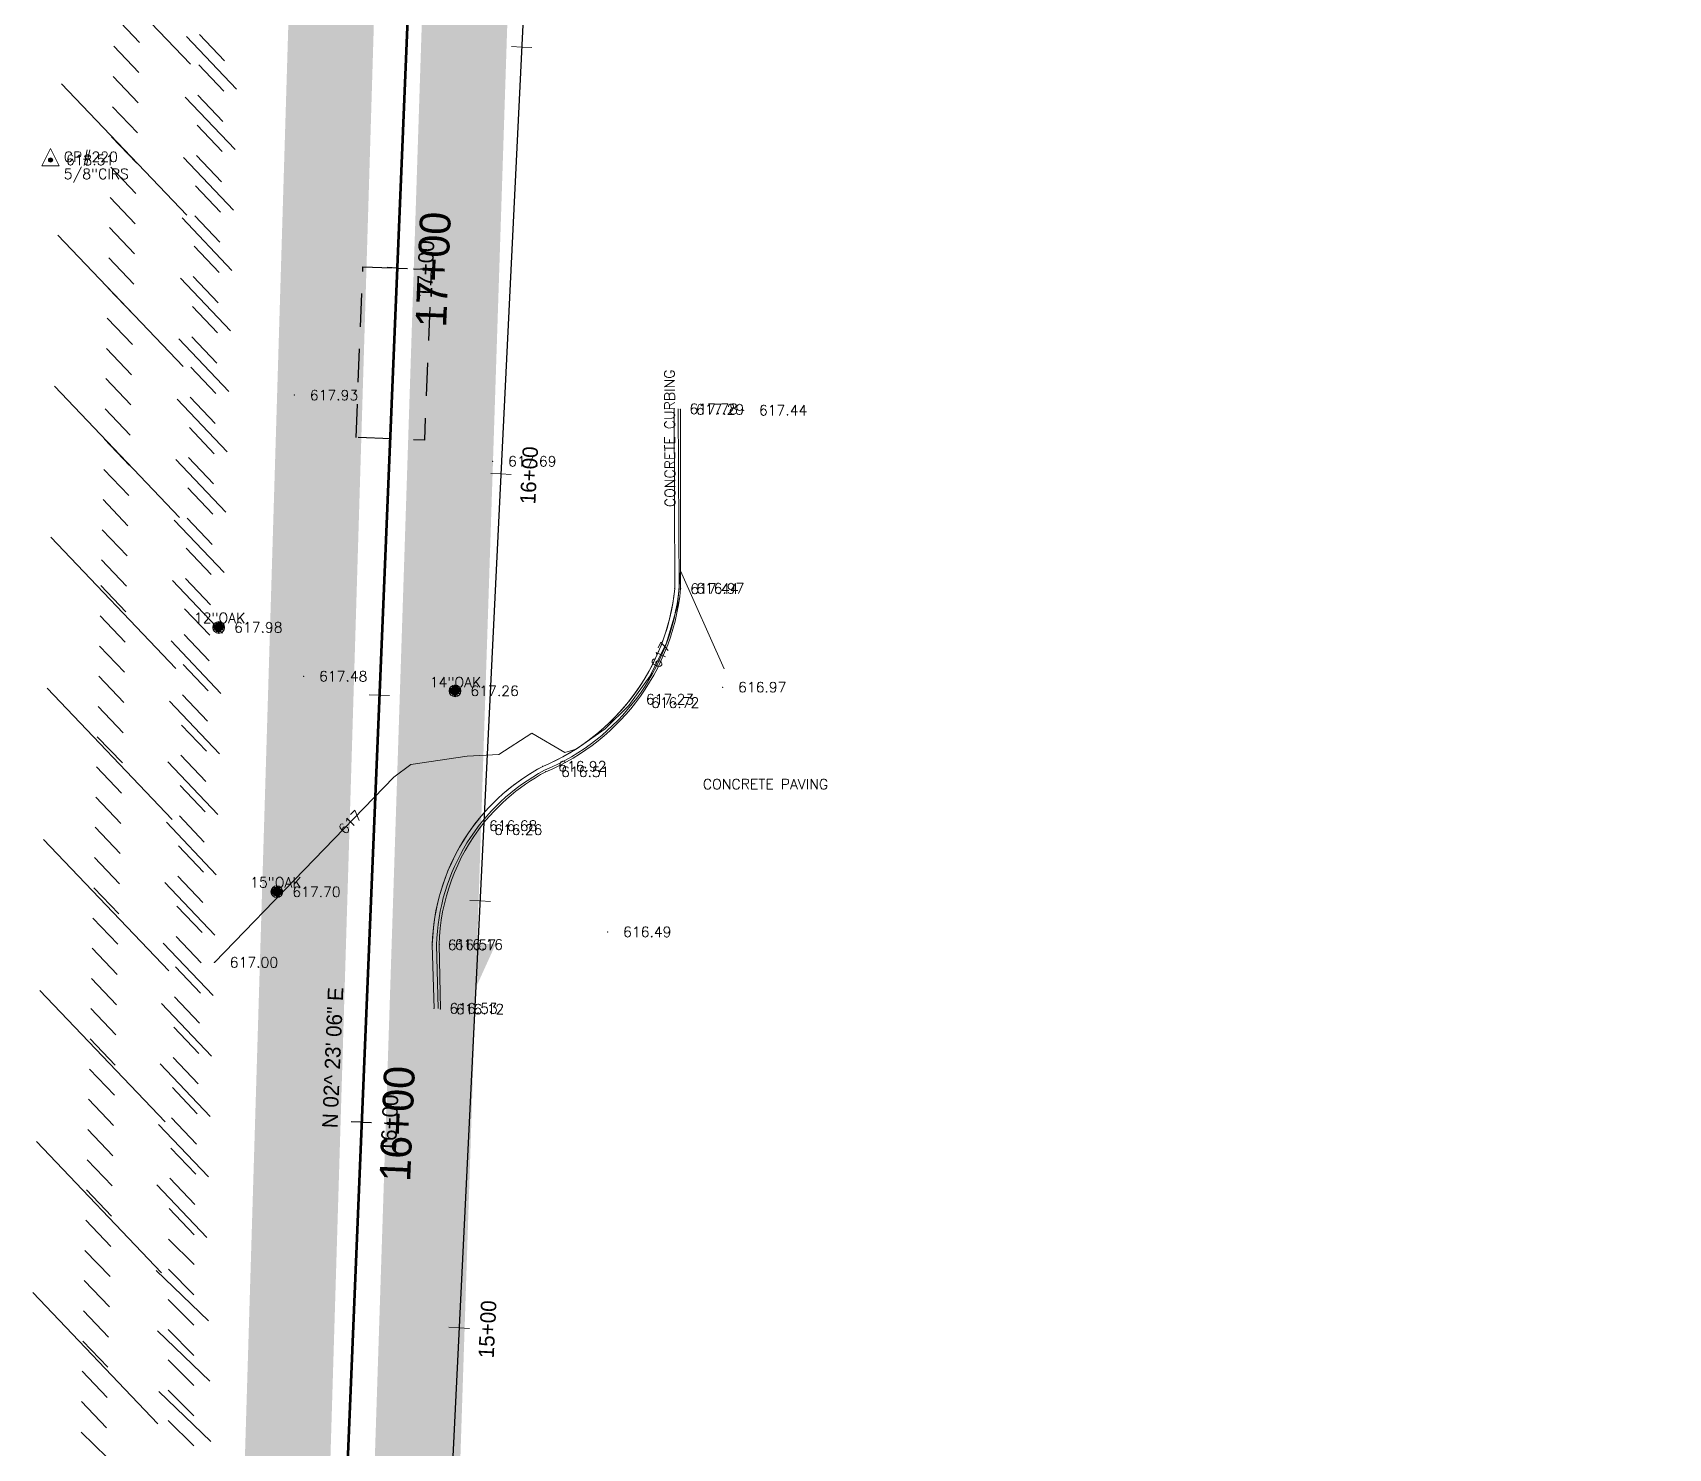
# Model space of a CAD drawing. Extents: x 2536931 to 2538613, y 7112513 to 7131087.
# Drawn here: x 2538322.9 to 2538514.2, y 7126419.9 to 7126585.4 of the extents above; entities that cross this region are included whole.
import ezdxf
from ezdxf.enums import TextEntityAlignment as Align

# ---------------------------------------------------------------- set-up
doc = ezdxf.new("R2010")
doc.units = 0
doc.header["$MEASUREMENT"] = 0
doc.linetypes.add('DGN Style 2', pattern=[6.486575, 3.891945, -2.59463])
for name, color, linetype, lineweight in [('C-BORE-PIT', 5, 'DGN Style 2', 30), ('C-SSWR-UGND', 1, 'Continuous', 30), ('C-SSWR-UGND-ABAN', 7, 'Continuous', 13), ('C-SSWR-UGND-ABAN-20-SCALE', 7, 'Continuous', 13), ('C-WATR-UGND', 4, 'Continuous', 53), ('C-WATR-UGND-ABANDON-100', 7, 'Continuous', 13), ('C-WATR-UGND-ABANDON-20', 7, 'Continuous', 13), ('D_ALIGN_WL_20_SCALE', 7, 'Continuous', 30), ('D_ALIGN_WL_40_SCALE', 7, 'Continuous', 30), ('distance', 54, 'Continuous', 0), ('PT', 7, 'Continuous', 0), ('PTELEV', 5, 'Continuous', 0), ('V-CTRL', 2, 'Continuous', 0), ('V-CTRL-DESC', 54, 'Continuous', 0), ('V-PVMT-CONC', 8, 'Continuous', 0), ('V-ROAD-CURB-BACK', 8, 'Continuous', 0), ('V-ROAD-CURB-FACE', 54, 'Continuous', 0), ('V-SITE-VEGE', 8, 'Continuous', 0), ('V-SITE-VEGE-DESC', 8, 'Continuous', 0), ('V-TINN-BRKL', 100, 'Continuous', 0), ('V-TOPO-MINR', 8, 'Continuous', 0)]:
    doc.layers.add(name, color=color, linetype=linetype, lineweight=lineweight)
doc.styles.add('L90', font='simplex.shx', dxfattribs={"height": 0.0075})
doc.styles.add('PTXT', font='romans.shx')
doc.styles.add('ROMANS', font='romans.shx')
doc.styles.add('Style-BRIDGE', font='BRIDGE.shx')

# ---------------------------------------------------------------- blocks, each defined once
blk = doc.blocks.new('CP')
blk.add_hatch(color=256).paths.add_polyline_path([(-0.0125, 0, 1), (0.0125, 0, 1)])
at = {"linetype": 'Continuous'}
for p, q in [((-0.05, -0.0333), (0, 0.0667)), ((0, 0.0667), (0.05, -0.0333)), ((0.05, -0.0333), (-0.05, -0.0333))]:
    blk.add_line(p, q, dxfattribs=at)
blk.add_circle((0, 0), 0.0125)
blk = doc.blocks.new('TREE')
at = {"linetype": 'Continuous', "flags": 128}
blk.add_lwpolyline([(0.0345, 0, 1), (-0.0345, 0, 1), (0.0345, 0)], format="xyb", dxfattribs=at)
for points in [[(0.0345, 0.0049), (-0.0345, 0.0049)], [(-0.0345, 0), (0.0345, 0)], [(-0.0296, 0.0148), (0.0296, 0.0148)], [(0.0296, 0.0099), (-0.0296, 0.0099)], [(-0.0296, 0.0099), (0.0247, 0.0099)], [(-0.0296, 0.0049), (0.0247, 0.0049)], [(0.0247, 0.0247), (-0.0247, 0.0247)], [(-0.0197, 0.0197), (0.0197, 0.0197)], [(0.0148, 0.0197), (-0.0197, 0.0197)], [(0.0099, 0.0247), (-0.0099, 0.0247)], [(-0.0049, 0.0296), (0.0099, 0.0296)], [(-0.0296, -0.0049), (0.0296, -0.0049)], [(-0.0296, -0.0049), (0.0296, -0.0049)], [(-0.0296, -0.0099), (0.0247, -0.0099)], [(0.0197, -0.0148), (-0.0247, -0.0148)], [(0.0296, -0.0148), (-0.0247, -0.0148)], [(0.0148, -0.0197), (-0.0197, -0.0197)], [(-0.0148, -0.0247), (0.0148, -0.0247)], [(-0.0099, -0.0247), (0.0049, -0.0247)], [(-0.0049, -0.0296), (0.0049, -0.0296)]]:
    blk.add_lwpolyline(points, dxfattribs=at)

msp = doc.modelspace()

# ---------------------------------------------------------------- linework, layer by layer
at = {"layer": 'C-BORE-PIT', "flags": 128}
msp.add_lwpolyline([(2538360.72, 7126538.08), (2538361.52, 7126558.07), (2538369.51, 7126557.75), (2538368.72, 7126537.76)], close=True, dxfattribs=at)
at = {"layer": 'C-SSWR-UGND'}
msp.add_line((2538381.27, 7126607.74), (2538364.27, 7126259.15), dxfattribs=at)
at = {"layer": 'C-SSWR-UGND', "extrusion": (0, 0, -1)}
msp.add_solid([(-2538372.93, 7126479), (-2538374.73, 7126473.72), (-2538377.04, 7126478.8)], dxfattribs=at)
at = {"layer": 'C-SSWR-UGND-ABAN', "linetype": 'Continuous'}
for p, q in [((2538340.9, 7126584.98), (2538346.75, 7126578.83)), ((2538340.72, 7126577.91), (2538346.57, 7126571.76)), ((2538340.54, 7126570.84), (2538346.38, 7126564.69)), ((2538340.36, 7126563.78), (2538346.2, 7126557.62)), ((2538340.17, 7126556.71), (2538346.02, 7126550.55)), ((2538339.99, 7126549.64), (2538345.83, 7126543.48)), ((2538339.81, 7126542.57), (2538345.65, 7126536.42)), ((2538339.63, 7126535.5), (2538345.47, 7126529.35)), ((2538339.44, 7126528.43), (2538345.29, 7126522.28)), ((2538339.26, 7126521.36), (2538345.1, 7126515.21)), ((2538339.08, 7126514.29), (2538344.92, 7126508.14)), ((2538338.89, 7126507.23), (2538344.74, 7126501.07)), ((2538338.71, 7126500.16), (2538344.55, 7126494)), ((2538338.53, 7126493.09), (2538344.37, 7126486.94)), ((2538338.35, 7126486.02), (2538344.19, 7126479.87)), ((2538338.16, 7126478.95), (2538344.01, 7126472.8)), ((2538337.98, 7126471.88), (2538343.82, 7126465.73)), ((2538337.8, 7126464.81), (2538343.64, 7126458.66)), ((2538337.61, 7126457.74), (2538343.46, 7126451.59)), ((2538337.43, 7126450.68), (2538343.27, 7126444.52)), ((2538337.35, 7126440.65), (2538343.47, 7126434.77)), ((2538337.49, 7126433.58), (2538343.61, 7126427.7)), ((2538337.63, 7126426.51), (2538343.75, 7126420.63))]:
    msp.add_line(p, q, dxfattribs=at)
at = {"layer": 'C-SSWR-UGND-ABAN-20-SCALE', "linetype": 'Continuous'}
for p, q in [((2538342.41, 7126585.21), (2538345.33, 7126582.13)), ((2538342.32, 7126581.67), (2538345.24, 7126578.6)), ((2538342.23, 7126578.14), (2538345.15, 7126575.06)), ((2538342.14, 7126574.61), (2538345.06, 7126571.53)), ((2538342.05, 7126571.07), (2538344.97, 7126568)), ((2538341.95, 7126567.54), (2538344.88, 7126564.46)), ((2538341.86, 7126564), (2538344.78, 7126560.93)), ((2538341.77, 7126560.47), (2538344.69, 7126557.39)), ((2538341.68, 7126556.93), (2538344.6, 7126553.86)), ((2538341.59, 7126553.4), (2538344.51, 7126550.32)), ((2538341.5, 7126549.87), (2538344.42, 7126546.79)), ((2538341.41, 7126546.33), (2538344.33, 7126543.25)), ((2538341.31, 7126542.8), (2538344.24, 7126539.72)), ((2538341.22, 7126539.26), (2538344.14, 7126536.19)), ((2538341.13, 7126535.73), (2538344.05, 7126532.65)), ((2538341.04, 7126532.19), (2538343.96, 7126529.12)), ((2538340.95, 7126528.66), (2538343.87, 7126525.58)), ((2538340.86, 7126525.13), (2538343.78, 7126522.05)), ((2538340.77, 7126521.59), (2538343.69, 7126518.51)), ((2538340.67, 7126518.06), (2538343.6, 7126514.98)), ((2538340.6, 7126515.06), (2538343.52, 7126511.98)), ((2538340.51, 7126511.52), (2538343.43, 7126508.45)), ((2538340.41, 7126507.99), (2538343.34, 7126504.91)), ((2538340.32, 7126504.45), (2538343.24, 7126501.38)), ((2538340.23, 7126500.92), (2538343.15, 7126497.84)), ((2538340.14, 7126497.39), (2538343.06, 7126494.31)), ((2538340.05, 7126493.85), (2538342.97, 7126490.77)), ((2538339.96, 7126490.32), (2538342.88, 7126487.24)), ((2538339.87, 7126486.78), (2538342.79, 7126483.71)), ((2538339.77, 7126483.25), (2538342.7, 7126480.17)), ((2538339.68, 7126479.71), (2538342.6, 7126476.64)), ((2538339.59, 7126476.18), (2538342.51, 7126473.1)), ((2538339.5, 7126472.64), (2538342.42, 7126469.57)), ((2538339.41, 7126469.11), (2538342.33, 7126466.03)), ((2538339.32, 7126465.58), (2538342.24, 7126462.5)), ((2538339.23, 7126462.04), (2538342.15, 7126458.97)), ((2538339.14, 7126458.51), (2538342.06, 7126455.43)), ((2538339.04, 7126454.97), (2538341.97, 7126451.9)), ((2538338.95, 7126451.44), (2538341.87, 7126448.36)), ((2538338.86, 7126447.9), (2538341.78, 7126444.83)), ((2538338.78, 7126444.33), (2538341.77, 7126441.33)), ((2538338.77, 7126440.8), (2538341.76, 7126437.79)), ((2538338.76, 7126437.26), (2538341.76, 7126434.26)), ((2538338.76, 7126433.73), (2538341.75, 7126430.72)), ((2538338.75, 7126430.19), (2538341.74, 7126427.19)), ((2538338.74, 7126426.66), (2538341.74, 7126423.65)), ((2538338.74, 7126423.12), (2538341.73, 7126420.12))]:
    msp.add_line(p, q, dxfattribs=at)
at = {"layer": 'C-WATR-UGND'}
msp.add_line((2538353.1, 7126258.17), (2538368.57, 7126629.76), dxfattribs=at)
at = {"layer": 'C-WATR-UGND-ABANDON-100'}
for p, q in [((2538326.7, 7126597.11), (2538341.34, 7126581.76)), ((2538326.28, 7126579.44), (2538340.91, 7126564.09)), ((2538325.85, 7126561.77), (2538340.49, 7126546.41)), ((2538325.43, 7126544.1), (2538340.07, 7126528.74)), ((2538325.01, 7126526.42), (2538339.65, 7126511.07)), ((2538324.59, 7126508.75), (2538339.22, 7126493.4)), ((2538324.16, 7126491.08), (2538338.8, 7126475.72)), ((2538323.74, 7126473.41), (2538338.38, 7126458.05)), ((2538323.32, 7126455.73), (2538337.95, 7126440.38)), ((2538322.89, 7126438.06), (2538337.53, 7126422.71))]:
    msp.add_line(p, q, dxfattribs=at)
at = {"layer": 'C-WATR-UGND-ABANDON-20', "linetype": 'Continuous'}
for p, q in [((2538332.47, 7126587.38), (2538335.39, 7126584.31)), ((2538332.38, 7126583.85), (2538335.31, 7126580.78)), ((2538332.3, 7126580.31), (2538335.23, 7126577.24)), ((2538332.21, 7126576.78), (2538335.14, 7126573.71)), ((2538332.13, 7126573.24), (2538335.06, 7126570.17)), ((2538332.04, 7126569.71), (2538334.97, 7126566.64)), ((2538331.96, 7126566.18), (2538334.89, 7126563.1)), ((2538331.88, 7126562.64), (2538334.8, 7126559.57)), ((2538331.79, 7126559.11), (2538334.72, 7126556.04)), ((2538331.71, 7126555.57), (2538334.63, 7126552.5)), ((2538331.62, 7126552.04), (2538334.55, 7126548.97)), ((2538331.54, 7126548.5), (2538334.47, 7126545.43)), ((2538331.45, 7126544.97), (2538334.38, 7126541.9)), ((2538331.37, 7126541.43), (2538334.3, 7126538.36)), ((2538331.28, 7126537.9), (2538334.21, 7126534.83)), ((2538331.2, 7126534.36), (2538334.13, 7126531.29)), ((2538331.12, 7126530.83), (2538334.04, 7126527.76)), ((2538331.03, 7126527.3), (2538333.96, 7126524.23)), ((2538330.95, 7126523.76), (2538333.87, 7126520.69)), ((2538330.87, 7126520.76), (2538333.8, 7126517.69)), ((2538330.79, 7126517.23), (2538333.72, 7126514.16)), ((2538330.71, 7126513.69), (2538333.63, 7126510.62)), ((2538330.62, 7126510.16), (2538333.55, 7126507.09)), ((2538330.54, 7126506.62), (2538333.46, 7126503.55)), ((2538330.45, 7126503.09), (2538333.38, 7126500.02)), ((2538330.37, 7126499.55), (2538333.29, 7126496.48)), ((2538330.28, 7126496.02), (2538333.21, 7126492.95)), ((2538330.2, 7126492.49), (2538333.13, 7126489.41)), ((2538330.11, 7126488.95), (2538333.04, 7126485.88)), ((2538330.03, 7126485.42), (2538332.96, 7126482.35)), ((2538329.94, 7126481.88), (2538332.87, 7126478.81)), ((2538329.86, 7126478.35), (2538332.79, 7126475.28)), ((2538329.78, 7126474.81), (2538332.7, 7126471.74)), ((2538329.69, 7126471.28), (2538332.62, 7126468.21)), ((2538329.61, 7126467.74), (2538332.53, 7126464.67)), ((2538329.52, 7126464.21), (2538332.45, 7126461.14)), ((2538329.44, 7126460.67), (2538332.36, 7126457.6)), ((2538329.35, 7126457.14), (2538332.28, 7126454.07)), ((2538329.27, 7126453.61), (2538332.2, 7126450.54)), ((2538329.18, 7126450.07), (2538332.11, 7126447)), ((2538329.1, 7126446.54), (2538332.03, 7126443.47)), ((2538329.01, 7126443), (2538331.94, 7126439.93)), ((2538328.93, 7126439.47), (2538331.86, 7126436.4)), ((2538328.85, 7126435.93), (2538331.77, 7126432.86)), ((2538328.76, 7126432.4), (2538331.69, 7126429.33)), ((2538328.68, 7126428.86), (2538331.6, 7126425.79)), ((2538328.59, 7126425.33), (2538331.52, 7126422.26)), ((2538328.56, 7126421.73), (2538331.62, 7126418.79))]:
    msp.add_line(p, q, dxfattribs=at)
at = {"layer": 'D_ALIGN_WL_20_SCALE', "color": 2, "lineweight": 13}
for p, q in [((2538380.1, 7126583.76), (2538378.9, 7126583.82)), ((2538380.1, 7126583.76), (2538381.3, 7126583.71)), ((2538377.66, 7126533.82), (2538376.47, 7126533.88)), ((2538377.66, 7126533.82), (2538378.86, 7126533.76)), ((2538375.23, 7126483.88), (2538374.03, 7126483.94)), ((2538375.23, 7126483.88), (2538376.43, 7126483.82)), ((2538372.79, 7126433.94), (2538371.59, 7126434)), ((2538372.79, 7126433.94), (2538373.99, 7126433.88))]:
    msp.add_line(p, q, dxfattribs=at)
at = {"layer": 'D_ALIGN_WL_20_SCALE', "color": 6, "lineweight": 13}
for p, q in [((2538365.55, 7126557.91), (2538364.35, 7126557.96)), ((2538365.55, 7126557.91), (2538366.74, 7126557.86)), ((2538363.44, 7126507.95), (2538362.24, 7126508)), ((2538363.44, 7126507.95), (2538364.64, 7126507.9)), ((2538361.34, 7126458), (2538360.14, 7126458.05)), ((2538361.34, 7126458), (2538362.54, 7126457.95))]:
    msp.add_line(p, q, dxfattribs=at)
at = {"layer": 'D_ALIGN_WL_40_SCALE', "color": 6}
for p, q in [((2538365.55, 7126557.91), (2538364.35, 7126557.96)), ((2538365.55, 7126557.91), (2538366.74, 7126557.86)), ((2538361.34, 7126458), (2538360.14, 7126458.05)), ((2538361.34, 7126458), (2538362.54, 7126457.95))]:
    msp.add_line(p, q, dxfattribs=at)
at = {"layer": 'distance', "color": 7, "linetype": 'Continuous', "lineweight": 0, "const_width": 10}
for points in [[(2538509.23, 7129167.85), (2538386.36, 7128095.99), (2538358.75, 7127119.82), (2538359.33, 7126636.89), (2538336.27, 7125875.85)], [(2538350.05, 7125872.84), (2538429.93, 7128312.9), (2538436.68, 7128453.75), (2538506.78, 7129126.31)]]:
    msp.add_lwpolyline(points, dxfattribs=at)
at = {"layer": 'PT'}
for p in [(2538324.98, 7126570.55, 618.51), (2538353.51, 7126543.04, 617.93), (2538397.92, 7126541.43, 617.78), (2538398.67, 7126541.37, 617.29), (2538406.05, 7126541.28, 617.44), (2538376.71, 7126535.29, 617.69), (2538398.01, 7126520.4, 617.44), (2538398.69, 7126520.44, 616.97), (2538344.66, 7126515.87, 617.98), (2538354.59, 7126510.16, 617.48), (2538372.3, 7126508.45, 617.26), (2538403.61, 7126508.88, 616.97), (2538392.82, 7126507.47, 617.23), (2538393.42, 7126507.06, 616.72), (2538382.56, 7126499.62, 616.92), (2538382.91, 7126498.98, 616.5), (2538374.47, 7126492.67, 616.68), (2538375.06, 7126492.21, 616.26), (2538351.46, 7126484.95, 617.7), (2538390.16, 7126480.25, 616.49), (2538369.64, 7126478.73, 616.57), (2538370.45, 7126478.77, 616.16), (2538344.15, 7126476.69, 617), (2538369.84, 7126471.3, 616.53), (2538370.59, 7126471.22, 616.12)]:
    msp.add_point(p, dxfattribs=at)
at = {"layer": 'V-ROAD-CURB-BACK', "flags": 128}
msp.add_lwpolyline([(2538369.84, 7126471.3), (2538369.64, 7126478.73, -0.270596), (2538382.56, 7126499.62, 0.274899), (2538398.01, 7126520.4), (2538397.92, 7126541.43)], format="xyb", dxfattribs=at)
at = {"layer": 'V-ROAD-CURB-FACE', "flags": 128}
msp.add_lwpolyline([(2538370.34, 7126471.31), (2538370.14, 7126478.73, -0.270191), (2538382.78, 7126499.17, 0.274933), (2538398.51, 7126520.37), (2538398.42, 7126541.43)], format="xyb", dxfattribs=at)
at = {"layer": 'V-TINN-BRKL'}
for points in [[(2538369.84, 7126471.3, 616.53), (2538369.64, 7126478.73, 616.57), (2538369.69, 7126479.73, 616.58), (2538369.78, 7126480.72, 616.59), (2538369.9, 7126481.71, 616.59), (2538370.07, 7126482.7, 616.6), (2538370.28, 7126483.68, 616.61), (2538370.53, 7126484.64, 616.61), (2538370.82, 7126485.6, 616.62), (2538371.14, 7126486.55, 616.63), (2538371.51, 7126487.48, 616.63), (2538371.91, 7126488.39, 616.64), (2538372.35, 7126489.29, 616.65), (2538372.83, 7126490.17, 616.66), (2538373.34, 7126491.03, 616.66), (2538373.89, 7126491.86, 616.67), (2538374.47, 7126492.67, 616.68), (2538374.91, 7126493.24, 616.69), (2538375.36, 7126493.8, 616.71), (2538375.83, 7126494.34, 616.73), (2538376.32, 7126494.87, 616.74), (2538376.82, 7126495.38, 616.76), (2538377.33, 7126495.88, 616.78), (2538377.86, 7126496.36, 616.79), (2538378.41, 7126496.83, 616.81), (2538378.96, 7126497.28, 616.83), (2538379.53, 7126497.71, 616.84), (2538380.12, 7126498.13, 616.86), (2538380.71, 7126498.53, 616.87), (2538381.32, 7126498.91, 616.89), (2538381.94, 7126499.28, 616.91), (2538382.56, 7126499.62, 616.92), (2538383.36, 7126499.97, 616.94), (2538384.15, 7126500.35, 616.96), (2538384.92, 7126500.75, 616.98), (2538385.68, 7126501.18, 617.01), (2538386.42, 7126501.63, 617.03), (2538387.15, 7126502.11, 617.05), (2538387.85, 7126502.62, 617.07), (2538388.55, 7126503.15, 617.09), (2538389.22, 7126503.7, 617.11), (2538389.87, 7126504.27, 617.13), (2538390.51, 7126504.87, 617.15), (2538391.12, 7126505.49, 617.17), (2538391.71, 7126506.13, 617.19), (2538392.28, 7126506.79, 617.21), (2538392.82, 7126507.47, 617.23), (2538393.39, 7126508.22, 617.24), (2538393.92, 7126508.99, 617.26), (2538394.43, 7126509.79, 617.27), (2538394.9, 7126510.6, 617.29), (2538395.35, 7126511.43, 617.3), (2538395.76, 7126512.27, 617.31), (2538396.14, 7126513.13, 617.33), (2538396.49, 7126514.01, 617.34), (2538396.81, 7126514.89, 617.36), (2538397.1, 7126515.79, 617.37), (2538397.35, 7126516.7, 617.38), (2538397.56, 7126517.61, 617.4), (2538397.75, 7126518.53, 617.41), (2538397.9, 7126519.46, 617.43), (2538398.01, 7126520.4, 617.44), (2538397.92, 7126541.43, 617.78)], [(2538370.59, 7126471.22, 616.12), (2538370.45, 7126478.77, 616.16), (2538370.49, 7126479.73, 616.16), (2538370.57, 7126480.69, 616.17), (2538370.69, 7126481.64, 616.18), (2538370.85, 7126482.59, 616.19), (2538371.05, 7126483.53, 616.19), (2538371.29, 7126484.47, 616.2), (2538371.56, 7126485.39, 616.21), (2538371.88, 7126486.3, 616.21), (2538372.22, 7126487.2, 616.22), (2538372.61, 7126488.08, 616.23), (2538373.03, 7126488.94, 616.24), (2538373.49, 7126489.79, 616.24), (2538373.98, 7126490.62, 616.25), (2538374.5, 7126491.43, 616.26), (2538375.06, 7126492.21, 616.26), (2538375.48, 7126492.77, 616.28), (2538375.92, 7126493.31, 616.3), (2538376.38, 7126493.84, 616.31), (2538376.85, 7126494.35, 616.33), (2538377.33, 7126494.85, 616.34), (2538377.83, 7126495.33, 616.36), (2538378.35, 7126495.81, 616.38), (2538378.87, 7126496.26, 616.39), (2538379.41, 7126496.7, 616.41), (2538379.97, 7126497.12, 616.42), (2538380.53, 7126497.53, 616.44), (2538381.11, 7126497.92, 616.46), (2538381.7, 7126498.29, 616.47), (2538382.3, 7126498.65, 616.49), (2538382.91, 7126498.98, 616.5), (2538383.73, 7126499.34, 616.52), (2538384.53, 7126499.73, 616.53), (2538385.32, 7126500.14, 616.55), (2538386.1, 7126500.58, 616.56), (2538386.86, 7126501.05, 616.58), (2538387.6, 7126501.55, 616.59), (2538388.33, 7126502.07, 616.61), (2538389.04, 7126502.61, 616.62), (2538389.73, 7126503.18, 616.64), (2538390.4, 7126503.77, 616.65), (2538391.05, 7126504.39, 616.67), (2538391.67, 7126505.02, 616.68), (2538392.28, 7126505.68, 616.69), (2538392.86, 7126506.36, 616.71), (2538393.42, 7126507.06, 616.72), (2538394, 7126507.84, 616.74), (2538394.55, 7126508.64, 616.76), (2538395.06, 7126509.46, 616.77), (2538395.55, 7126510.3, 616.79), (2538396.01, 7126511.16, 616.81), (2538396.43, 7126512.03, 616.82), (2538396.82, 7126512.92, 616.84), (2538397.18, 7126513.83, 616.85), (2538397.5, 7126514.75, 616.87), (2538397.79, 7126515.67, 616.89), (2538398.04, 7126516.61, 616.9), (2538398.26, 7126517.56, 616.92), (2538398.44, 7126518.51, 616.94), (2538398.58, 7126519.48, 616.95), (2538398.69, 7126520.44, 616.97), (2538398.67, 7126541.37, 617.29)]]:
    msp.add_polyline3d(points, dxfattribs=at)
at = {"layer": 'V-TOPO-MINR', "elevation": 617, "flags": 128}
msp.add_lwpolyline([(2538344.15, 7126476.69), (2538365.14, 7126498.36), (2538367.13, 7126499.83), (2538373.71, 7126500.81), (2538377.41, 7126500.99), (2538381.27, 7126503.5), (2538385.13, 7126501.25), (2538386.48, 7126501.62), (2538389.87, 7126504.02), (2538392.63, 7126506.74), (2538395.14, 7126510.21), (2538397.04, 7126514.06), (2538398.32, 7126518.41), (2538398.68, 7126522.51), (2538403.77, 7126511.01)], dxfattribs=at)

# ---------------------------------------------------------------- block references
at = {"layer": 'V-CTRL', "xscale": 20, "yscale": 20, "zscale": 20}
msp.add_blockref('CP', (2538324.98, 7126570.55), dxfattribs=at)
at = {"layer": 'V-SITE-VEGE', "xscale": 20, "yscale": 20, "zscale": 20}
for p in [(2538344.66, 7126515.87), (2538372.3, 7126508.45), (2538351.46, 7126484.95)]:
    msp.add_blockref('TREE', p, dxfattribs=at)

# ---------------------------------------------------------------- texts
at = {"layer": 'D_ALIGN_WL_20_SCALE', "color": 2, "lineweight": 13, "style": 'Style-BRIDGE'}
for s, p in [('16+00', (2538380.06, 7126533.71)), ('15+00', (2538375.19, 7126433.82))]:
    msp.add_text(s, height=1.8, rotation=87.2075, dxfattribs=at).set_placement(p, align=Align.TOP_CENTER)
at = {"layer": 'D_ALIGN_WL_20_SCALE', "color": 6, "lineweight": 13, "char_height": 1.8, "attachment_point": 2, "rotation": 87.5874, "line_spacing_factor": 0.722892, "style": 'L90'}
for s, insert in [('\\FBRIDGE.shx;17+00', (2538367.94, 7126557.81)), ('\\FBRIDGE.shx;N 02^  23\' 06" E', (2538357.09, 7126465.58)), ('\\FBRIDGE.shx;16+00', (2538363.73, 7126457.89))]:
    msp.add_mtext(s, dxfattribs=dict(at, insert=insert))
at = {"layer": 'D_ALIGN_WL_40_SCALE', "color": 6, "char_height": 3.6, "attachment_point": 2, "rotation": 87.5874, "line_spacing_factor": 0.722892, "style": 'L90'}
for s, insert in [('\\FBRIDGE.shx;17+00', (2538367.94, 7126557.81)), ('\\FBRIDGE.shx;16+00', (2538363.73, 7126457.89))]:
    msp.add_mtext(s, dxfattribs=dict(at, insert=insert))
at = {"layer": 'PTELEV', "style": 'PTXT'}
for s, p in [('618.51', (2538326.78, 7126569.95, 618.51)), ('617.93', (2538355.31, 7126542.44, 617.93)), ('617.78', (2538399.72, 7126540.83, 617.78)), ('617.29', (2538400.47, 7126540.77, 617.29)), ('617.44', (2538407.85, 7126540.68, 617.44)), ('617.69', (2538378.51, 7126534.7, 617.69)), ('617.44', (2538399.81, 7126519.8, 617.44)), ('616.97', (2538400.49, 7126519.84, 616.97)), ('617.98', (2538346.46, 7126515.27, 617.98)), ('617.48', (2538356.39, 7126509.56, 617.48)), ('617.26', (2538374.1, 7126507.85, 617.26)), ('616.97', (2538405.41, 7126508.28, 616.97)), ('617.23', (2538394.62, 7126506.87, 617.23)), ('616.72', (2538395.22, 7126506.46, 616.72)), ('616.92', (2538384.36, 7126499.02, 616.92)), ('616.51', (2538384.71, 7126498.38, 616.5)), ('616.68', (2538376.27, 7126492.07, 616.68)), ('616.26', (2538376.86, 7126491.61, 616.26)), ('617.70', (2538353.26, 7126484.34, 617.7)), ('616.49', (2538391.96, 7126479.65, 616.49)), ('616.57', (2538371.44, 7126478.13, 616.57)), ('616.16', (2538372.25, 7126478.17, 616.16)), ('617.00', (2538345.95, 7126476.09, 617)), ('616.53', (2538371.64, 7126470.7, 616.53)), ('616.12', (2538372.39, 7126470.62, 616.12))]:
    msp.add_text(s, height=1.2, dxfattribs=at).set_placement(p)
at = {"layer": 'V-CTRL-DESC', "insert": (2538326.53, 7126571.52), "char_height": 1.2, "attachment_point": 1, "style": 'ROMANS'}
msp.add_mtext('CP#220^J5/8"CIRS ', dxfattribs=at)
at = {"layer": 'V-PVMT-CONC', "insert": (2538401.29, 7126498.14), "char_height": 1.2, "attachment_point": 1, "style": 'ROMANS'}
msp.add_mtext('CONCRETE PAVING', dxfattribs=at)
at = {"layer": 'V-ROAD-CURB-BACK', "insert": (2538396.85, 7126529.94), "char_height": 1.2, "attachment_point": 1, "rotation": 90.2397, "style": 'ROMANS'}
msp.add_mtext('CONCRETE CURBING', dxfattribs=at)
at = {"layer": 'V-SITE-VEGE-DESC', "char_height": 1.2, "attachment_point": 1, "style": 'ROMANS'}
for s, insert in [('12"OAK ', (2538341.75, 7126517.58)), ('14"OAK ', (2538369.35, 7126510.07)), ('15"OAK ', (2538348.33, 7126486.65))]:
    msp.add_mtext(s, dxfattribs=dict(at, insert=insert))
at = {"layer": 'V-TOPO-MINR', "char_height": 1.2, "attachment_point": 5, "style": 'ROMANS'}
for insert, rotation in [((2538396.34, 7126512.63), 65.5591), ((2538360.03, 7126493.09), 45.8977)]:
    msp.add_mtext('617', dxfattribs=dict(at, insert=insert, rotation=rotation))

doc.saveas('drawing.dxf')
